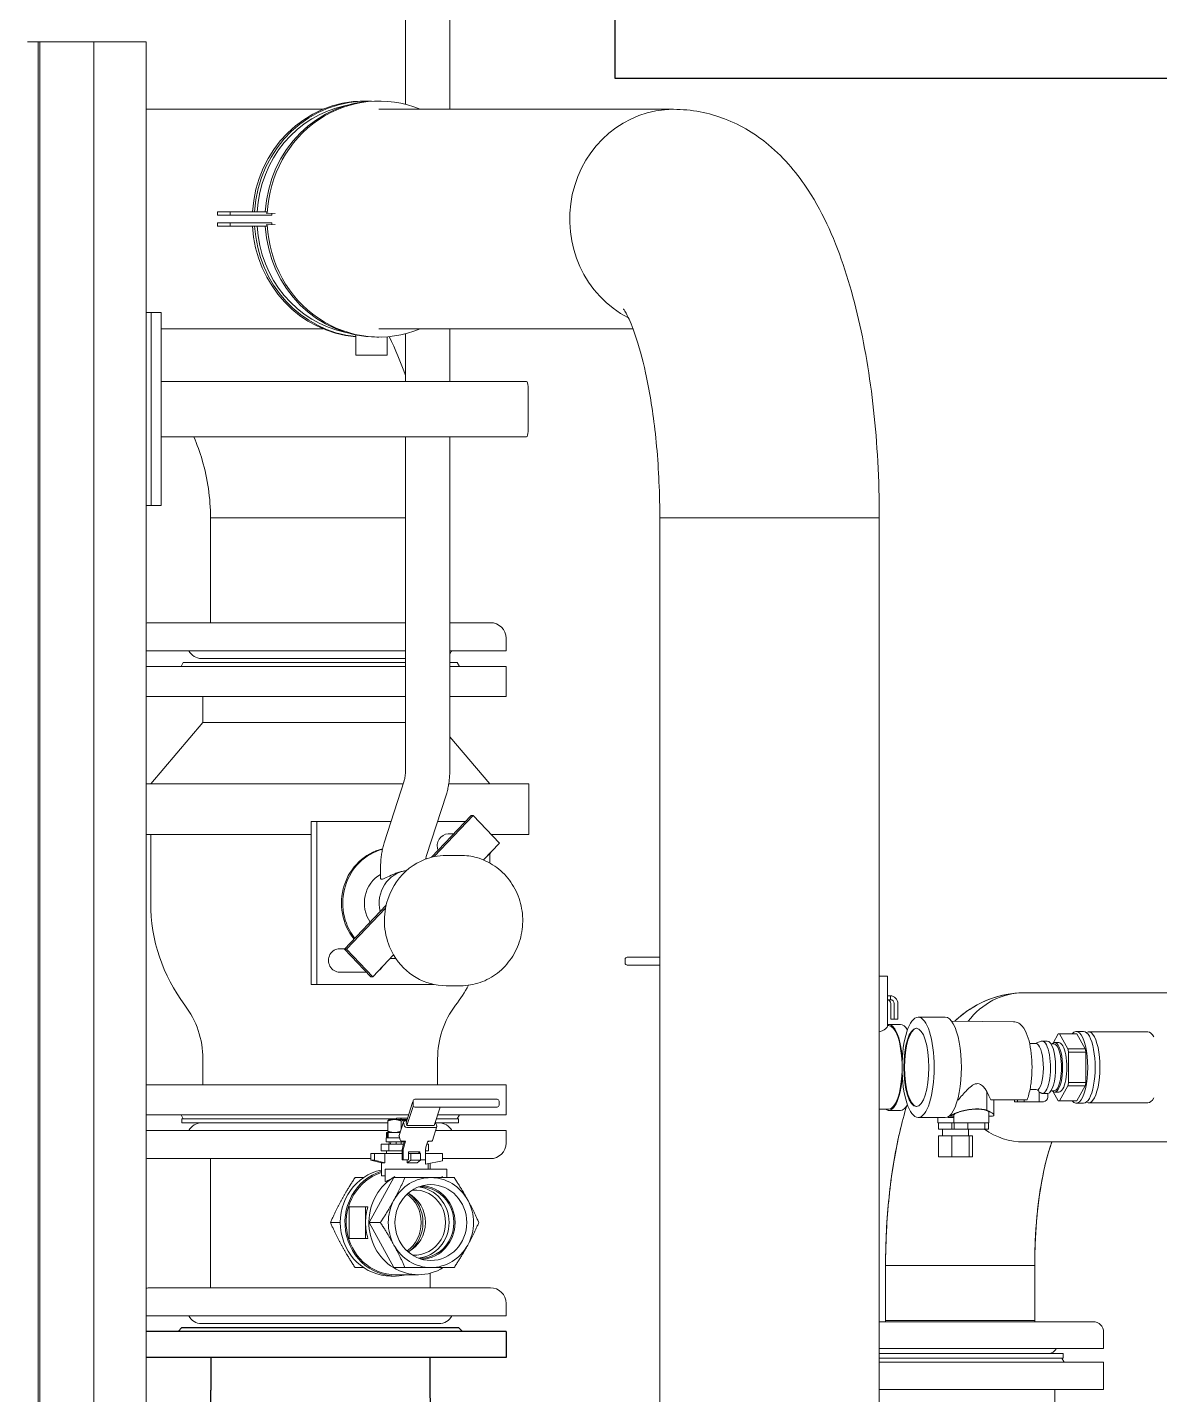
# Model space of a CAD drawing. Header units: millimetres. Extents: x -4172 to 126100, y -2 to 142133.
# Drawn here: x 8093 to 8961, y 43788 to 44837 of the extents above; entities that cross this region are included whole.
import ezdxf

# ---------------------------------------------------------------- set-up
doc = ezdxf.new("R2010")
doc.units = ezdxf.units.MM
doc.header["$LTSCALE"] = 100
doc.layers.add('P_Biomass (BM)', color=150, linetype='Continuous', lineweight=18, true_color=0x007fff)
doc.layers.add('Visible', color=7, linetype='Continuous', lineweight=25)

msp = doc.modelspace()

# ---------------------------------------------------------------- linework, layer by layer
at = {"layer": 'P_Biomass (BM)'}
for p, q in [((8382.79, 44777.49), (8382.79, 44905.08)), ((8416.79, 44773.73), (8416.79, 44905.08)), ((8092.86, 44825.58), (8097.94, 44825.58)), ((8101.25, 44825.58), (8097.94, 44825.58)), ((8102.38, 44825.58), (8101.25, 44825.58)), ((8101.25, 44825.58), (8101.25, 42931.58)), ((8102.38, 44825.58), (8102.59, 44825.58)), ((8102.38, 42931.58), (8102.38, 44825.58)), ((8103.27, 44825.58), (8102.59, 44825.58)), ((8103.27, 44825.58), (8108.34, 44825.58)), ((8141.01, 44825.58), (8108.34, 44825.58)), ((8141.01, 44825.58), (8143.73, 44825.58)), ((8143.73, 44825.58), (8148.59, 44825.58)), ((8143.73, 42931.58), (8143.73, 44825.58)), ((8181.26, 44825.58), (8148.59, 44825.58)), ((8181.26, 44825.58), (8183.98, 44825.58)), ((8183.98, 44825.58), (8183.98, 42931.58)), ((8351.05, 44780.08), (8352.65, 44780.08)), ((8360.84, 44780.08), (8362.45, 44780.08)), ((8183.98, 44773.73), (8319.51, 44773.73)), ((8362.45, 44773.73), (8588.35, 44773.73)), ((8238.68, 44695.08), (8248.47, 44695.08)), ((8238.68, 44695.08), (8238.68, 44692.58)), ((8248.47, 44692.58), (8238.68, 44692.58)), ((8248.47, 44686.58), (8238.68, 44686.58)), ((8238.68, 44684.08), (8238.68, 44686.58)), ((8248.47, 44692.58), (8248.47, 44695.08)), ((8248.47, 44695.08), (8276.09, 44695.08)), ((8280.25, 44692.58), (8248.47, 44692.58)), ((8248.47, 44686.58), (8248.47, 44684.08)), ((8280.25, 44686.58), (8248.47, 44686.58)), ((8276.04, 44694.08), (8276.84, 44694.08)), ((8276.84, 44694.08), (8282.85, 44693.77)), ((8280.3, 44693.86), (8277.93, 44693.98)), ((8238.68, 44684.08), (8248.47, 44684.08)), ((8248.47, 44684.08), (8276.09, 44684.08)), ((8276.04, 44685.07), (8276.84, 44685.07)), ((8276.84, 44685.07), (8282.85, 44685.39)), ((8280.3, 44685.3), (8277.93, 44685.17)), ((8183.98, 44617.83), (8187.86, 44617.83)), ((8187.86, 44617.83), (8187.86, 44469.83)), ((8187.86, 44617.83), (8195.44, 44617.83)), ((8195.44, 44617.83), (8195.44, 44469.83)), ((8195.44, 44605.43), (8319.51, 44605.43)), ((8362.45, 44605.43), (8557.21, 44605.43)), ((8382.79, 44565.08), (8382.79, 44601.67)), ((8416.79, 44565.08), (8416.79, 44605.43)), ((8344.75, 44600.69), (8344.75, 44585.08)), ((8362.45, 44599.08), (8360.84, 44599.08)), ((8368.75, 44599.32), (8368.75, 44585.08)), ((8368.75, 44585.08), (8344.75, 44585.08)), ((8195.44, 44565.08), (8475.46, 44565.08)), ((8476.74, 44561.08), (8476.74, 44526.58)), ((8195.44, 44522.58), (8475.46, 44522.58)), ((8382.79, 44267.86), (8382.79, 44522.58)), ((8416.79, 44267.86), (8416.79, 44522.58)), ((8187.86, 44469.83), (8183.98, 44469.83)), ((8187.86, 44469.83), (8195.44, 44469.83)), ((8233.28, 44380.08), (8233.28, 44460.58)), ((8382.79, 44460.58), (8233.28, 44460.58)), ((8577.73, 44460.58), (8577.73, 43225.58)), ((8577.73, 44460.58), (8746.03, 44460.58)), ((8746.03, 44460.58), (8746.03, 43225.58)), ((8187.96, 44380.08), (8186.93, 44380.08)), ((8187.96, 44380.08), (8188.65, 44380.08)), ((8237.45, 44380.08), (8188.65, 44380.08)), ((8237.45, 44380.08), (8241.3, 44380.08)), ((8333.79, 44380.08), (8241.3, 44380.08)), ((8333.79, 44380.08), (8338.55, 44380.08)), ((8382.79, 44380.08), (8338.55, 44380.08)), ((8420.55, 44380.08), (8416.79, 44380.08)), ((8420.55, 44380.08), (8423.42, 44380.08)), ((8447.93, 44380.08), (8423.42, 44380.08)), ((8459.93, 44358.58), (8459.93, 44368.08)), ((8382.79, 44358.58), (8183.98, 44358.58)), ((8382.79, 44352.58), (8226.43, 44352.58)), ((8459.93, 44358.58), (8416.79, 44358.58)), ((8183.98, 44346.58), (8382.79, 44346.58)), ((8212.43, 44349.58), (8210.7, 44346.58)), ((8212.43, 44349.58), (8382.79, 44349.58)), ((8416.79, 44349.58), (8422.43, 44349.58)), ((8416.79, 44346.58), (8459.93, 44346.58)), ((8422.43, 44349.58), (8424.16, 44346.58)), ((8459.93, 44346.58), (8459.93, 44323.58)), ((8183.98, 44323.58), (8382.79, 44323.58)), ((8227.43, 44323.58), (8227.43, 44303.58)), ((8416.79, 44323.58), (8459.93, 44323.58)), ((8227.43, 44303.58), (8187.43, 44256.58)), ((8227.43, 44303.58), (8382.79, 44303.58)), ((8416.79, 44292.58), (8447.43, 44256.58)), ((8183.98, 44256.58), (8380.97, 44256.58)), ((8366.38, 44211.13), (8381.72, 44258.92)), ((8415.95, 44256.58), (8477.43, 44256.58)), ((8477.43, 44256.58), (8477.43, 44217.58)), ((8398.75, 44200.74), (8414.1, 44248.52)), ((8310.42, 44227.58), (8310.42, 44102.58)), ((8314.75, 44227.58), (8310.42, 44227.58)), ((8371.66, 44227.58), (8314.75, 44227.58)), ((8314.75, 44102.58), (8314.75, 44227.58)), ((8433.11, 44232.25), (8402.79, 44200.23)), ((8434.72, 44232.25), (8404.85, 44200.71)), ((8428.69, 44227.58), (8407.37, 44227.58)), ((8433.11, 44232.25), (8434.72, 44232.25)), ((8454.81, 44211.04), (8434.72, 44232.25)), ((8183.98, 44217.58), (8310.42, 44217.58)), ((8187.43, 44217.58), (8187.43, 44165.08)), ((8415.61, 44218.08), (8419.69, 44218.08)), ((8448.62, 44217.58), (8477.43, 44217.58)), ((8442.58, 44198.13), (8454.81, 44211.04)), ((8413.96, 44201.64), (8425.04, 44201.64)), ((8447.43, 44202.82), (8447.43, 44195.77)), ((8363.69, 44184.2), (8363.69, 44191.79)), ((8367.95, 44163.44), (8336.01, 44129.72)), ((8367.49, 44161.27), (8337.62, 44129.72)), ((8332.27, 44130.08), (8336.35, 44130.08)), ((8336.01, 44129.72), (8356.1, 44108.51)), ((8336.01, 44129.72), (8337.62, 44129.72)), ((8337.62, 44129.72), (8357.71, 44108.51)), ((8357.71, 44108.51), (8373.67, 44125.37)), ((8374.91, 44122.58), (8373.94, 44122.58)), ((8551.19, 44118.98), (8551.19, 44121.98)), ((8559.8, 44123.48), (8552.69, 44123.48)), ((8559.8, 44123.48), (8577.73, 44123.48)), ((8332.27, 44112.08), (8352.72, 44112.08)), ((8552.69, 44117.48), (8559.8, 44117.48)), ((8577.73, 44117.48), (8559.8, 44117.48)), ((8752.32, 44109.08), (8746.03, 44109.08)), ((8752.32, 44109.08), (8752.32, 44093.98)), ((8310.42, 44102.58), (8314.75, 44102.58)), ((8314.75, 44102.58), (8404.85, 44102.58)), ((8356.1, 44108.51), (8357.71, 44108.51)), ((8413.96, 44101.64), (8425.04, 44101.64)), ((8754.55, 44093.98), (8752.29, 44093.98)), ((8752.29, 44090.98), (8752.29, 44093.98)), ((8754.55, 44090.98), (8752.29, 44090.98)), ((8752.32, 44090.98), (8752.32, 44070.55)), ((8754.55, 44090.98), (8754.55, 44093.98)), ((8754.82, 44087.98), (8754.82, 44075.98)), ((8757.39, 44075.98), (8757.39, 44087.98)), ((8760.23, 44075.98), (8760.23, 44087.98)), ((8856.82, 44096.23), (9088.21, 44096.23)), ((8796.6, 44077.55), (8775.8, 44077.55)), ((8753.26, 44071.08), (8752.32, 44071.08)), ((8762.26, 44072.08), (8753.26, 44072.08)), ((8754.82, 44075.98), (8757.39, 44075.98)), ((8760.23, 44075.98), (8757.39, 44075.98)), ((8848.9, 44074.09), (8801.4, 44074.53)), ((8865.94, 44057.33), (8861.3, 44057.33)), ((8865.58, 44057.33), (8870.02, 44059.05)), ((8874.73, 44059.2), (8870.82, 44059.2)), ((8879.95, 44057.08), (8877.62, 44057.08)), ((8883.27, 44064.79), (8879.35, 44057.74)), ((8883.74, 44058.08), (8880.5, 44058.08)), ((8897, 44064.83), (8883.74, 44064.83)), ((8884.21, 44064.79), (8897.47, 44064.79)), ((8890.65, 44053.21), (8884.21, 44064.79)), ((8902.68, 44066.58), (8897, 44066.58)), ((8903.91, 44053.21), (8897.47, 44064.79)), ((8951.93, 44066.33), (8906.47, 44066.33)), ((8903.91, 44053.21), (8890.65, 44053.21)), ((8891.13, 44050.66), (8904.39, 44050.66)), ((8891.13, 44027.5), (8891.13, 44050.66)), ((8904.39, 44027.5), (8904.39, 44050.66)), ((8227.43, 44045.58), (8227.43, 44025.58)), ((8407.43, 44045.58), (8407.43, 44025.58)), ((8183.98, 44025.58), (8459.93, 44025.58)), ((8459.93, 44025.58), (8459.93, 44002.58)), ((8884.21, 44013.37), (8890.65, 44024.95)), ((8890.65, 44024.95), (8903.91, 44024.95)), ((8904.39, 44027.5), (8891.13, 44027.5)), ((8897.47, 44013.37), (8903.91, 44024.95)), ((8389.98, 44014.58), (8432.21, 44014.58)), ((8453.05, 44014.58), (8432.21, 44014.58)), ((8828.42, 44020.62), (8828.42, 44006.21)), ((8868.67, 44020.19), (8868.67, 44012.78)), ((8871.22, 44018.99), (8875.14, 44018.99)), ((8875.14, 44018.99), (8875.14, 44016.28)), ((8879.95, 44021.08), (8877.62, 44021.08)), ((8879.35, 44020.42), (8883.27, 44013.37)), ((8883.74, 44020.08), (8880.5, 44020.08)), ((8383.24, 43996.56), (8387.98, 44011.32)), ((8383.92, 43994.44), (8388.66, 44009.2)), ((8388.56, 44010.08), (8388.56, 44013.08)), ((8432.21, 44008.58), (8389.98, 44008.58)), ((8404.75, 43994.44), (8409.29, 44008.58)), ((8432.21, 44008.58), (8453.05, 44008.58)), ((8454.55, 44010.08), (8454.55, 44013.08)), ((8753.26, 44007.08), (8746.03, 44007.08)), ((8762.26, 44006.08), (8753.26, 44006.08)), ((8830.13, 44004.34), (8830.13, 43996.58)), ((8833.81, 44014.08), (8833.81, 44002.41)), ((8849.71, 44014.08), (8849.71, 44012.78)), ((8851.96, 44012.78), (8849.71, 44012.78)), ((8851.96, 44014.08), (8851.96, 44012.78)), ((8857.05, 44012.78), (8851.96, 44012.78)), ((8856.73, 44014.08), (8859.32, 44014.08)), ((8857.05, 44014.08), (8857.05, 44012.78)), ((8857.05, 44012.78), (8868.67, 44012.78)), ((8871.82, 44012.78), (8868.67, 44012.78)), ((8897, 44013.33), (8883.74, 44013.33)), ((8897.47, 44013.37), (8884.21, 44013.37)), ((8902.68, 44011.58), (8897, 44011.58)), ((8951.93, 44011.83), (8906.47, 44011.83)), ((8183.98, 44002.58), (8385.17, 44002.58)), ((8212.43, 43999.58), (8210.7, 44002.58)), ((8211.43, 43999.58), (8375.73, 43999.58)), ((8211.43, 43999.58), (8211.43, 43996.58)), ((8211.43, 43996.58), (8369.14, 43996.58)), ((8369.14, 43990.15), (8369.14, 43998.01)), ((8370.26, 43999.08), (8370.02, 43998.94)), ((8374.35, 43999.08), (8370.26, 43999.08)), ((8384.05, 43999.08), (8374.35, 43999.08)), ((8375.95, 44000.08), (8379.1, 44000.08)), ((8377.82, 43986.77), (8381.22, 43997.38)), ((8379.1, 44000.08), (8384.37, 44000.08)), ((8379.55, 43992.18), (8379.55, 43998.01)), ((8382.14, 43994.09), (8381.23, 43996.92)), ((8383.69, 43997.98), (8382.31, 43997.98)), ((8383.24, 43996.56), (8383.92, 43994.44)), ((8383.92, 43994.44), (8404.75, 43994.44)), ((8403.36, 43983.02), (8406.77, 43993.63)), ((8406.76, 43994.09), (8405.85, 43996.92)), ((8405.96, 43996.58), (8423.43, 43996.58)), ((8406.4, 43999.58), (8423.43, 43999.58)), ((8407.37, 44002.58), (8459.93, 44002.58)), ((8422.43, 43999.58), (8424.16, 44002.58)), ((8423.43, 43999.58), (8423.43, 43996.58)), ((8796.6, 44000.61), (8775.8, 44000.61)), ((8790.92, 44000.61), (8790.92, 43996.58)), ((8790.92, 43996.58), (8791.3, 43996.58)), ((8791.86, 43996.58), (8791.3, 43996.58)), ((8791.3, 43996.58), (8791.3, 43991.58)), ((8791.86, 43996.58), (8801.16, 43996.58)), ((8798.82, 44001.23), (8798.82, 44000.58)), ((8798.82, 44000.58), (8803.13, 44000.58)), ((8801.72, 43996.58), (8801.16, 43996.58)), ((8802.42, 43996.58), (8801.72, 43996.58)), ((8801.72, 43996.58), (8801.72, 43991.58)), ((8802.42, 43996.58), (8803.13, 43996.58)), ((8803.13, 44002.66), (8803.13, 43996.58)), ((8803.13, 43996.58), (8803.5, 43996.58)), ((8803.31, 44003.4), (8803.31, 44003.4)), ((8804.06, 43996.58), (8803.5, 43996.58)), ((8803.5, 43996.58), (8803.5, 43991.58)), ((8804.06, 43996.58), (8813.36, 43996.58)), ((8813.92, 43996.58), (8813.36, 43996.58)), ((8814.62, 43996.58), (8813.92, 43996.58)), ((8813.92, 43996.58), (8813.92, 43991.58)), ((8814.62, 43996.58), (8826.34, 43996.58)), ((8827.04, 43996.58), (8826.34, 43996.58)), ((8827.19, 43996.58), (8827.04, 43996.58)), ((8827.04, 43996.58), (8827.04, 43991.58)), ((8827.19, 43996.58), (8830.13, 43996.58)), ((8829.75, 43996.58), (8829.75, 43991.58)), ((8831.69, 44001.58), (8830.13, 44001.58)), ((8183.98, 43990.58), (8369.14, 43990.58)), ((8368.07, 43985.08), (8368.26, 43985.08)), ((8368.07, 43985.08), (8368.07, 43982.08)), ((8368.69, 43989.08), (8368.26, 43989.08)), ((8368.26, 43985.08), (8368.26, 43989.08)), ((8368.69, 43985.08), (8368.26, 43985.08)), ((8369.4, 43989.08), (8368.69, 43989.08)), ((8368.69, 43989.08), (8368.69, 43985.08)), ((8369.4, 43985.08), (8368.69, 43985.08)), ((8378.56, 43989.08), (8369.4, 43989.08)), ((8369.4, 43989.08), (8369.4, 43985.08)), ((8374.62, 43985.08), (8369.4, 43985.08)), ((8370.26, 43989.08), (8370.02, 43989.22)), ((8374.62, 43985.08), (8378.22, 43985.08)), ((8377.82, 43986.31), (8378.73, 43983.48)), ((8405.68, 43993.03), (8383.9, 43993.03)), ((8405.79, 43990.58), (8459.93, 43990.58)), ((8459.93, 43990.58), (8459.93, 43981.08)), ((8801.72, 43991.58), (8791.3, 43991.58)), ((8801.72, 43986.58), (8791.3, 43986.58)), ((8791.3, 43986.58), (8791.3, 43970.58)), ((8794.42, 43991.58), (8794.42, 43986.58)), ((8803.5, 43991.58), (8801.72, 43991.58)), ((8814.84, 43986.58), (8801.72, 43986.58)), ((8801.72, 43986.58), (8801.72, 43970.58)), ((8813.92, 43991.58), (8803.5, 43991.58)), ((8827.04, 43991.58), (8813.92, 43991.58)), ((8814.42, 43991.58), (8814.42, 43986.58)), ((8817.55, 43986.58), (8814.84, 43986.58)), ((8814.84, 43986.58), (8814.84, 43970.58)), ((8817.55, 43986.58), (8817.55, 43970.58)), ((8829.75, 43991.58), (8827.04, 43991.58)), ((8358.89, 43973.08), (8356.32, 43973.08)), ((8356.32, 43967.81), (8356.32, 43973.08)), ((8358.89, 43973.08), (8366.92, 43973.08)), ((8358.89, 43967.81), (8358.89, 43973.08)), ((8364.14, 43980.08), (8370.07, 43980.08)), ((8364.14, 43975.08), (8364.14, 43980.08)), ((8364.14, 43975.08), (8370.07, 43975.08)), ((8366.92, 43973.08), (8380.31, 43973.08)), ((8366.92, 43965.85), (8366.92, 43973.08)), ((8368.07, 43982.08), (8379.15, 43982.08)), ((8368.26, 43975.08), (8368.26, 43973.08)), ((8370.07, 43980.08), (8381.2, 43980.08)), ((8370.07, 43975.08), (8370.07, 43980.08)), ((8370.07, 43975.08), (8380.32, 43975.08)), ((8375.52, 43982.08), (8375.52, 43980.08)), ((8379.15, 43982.08), (8381.84, 43982.08)), ((8379.53, 43980.08), (8379.53, 43982.08)), ((8380.31, 43974.39), (8380.31, 43968.15)), ((8382.86, 43982.42), (8380.49, 43982.42)), ((8380.95, 43974.39), (8380.95, 43968.15)), ((8381.95, 43982.42), (8380.96, 43979.34)), ((8382.86, 43982.42), (8381.42, 43977.93)), ((8393.73, 43974.39), (8385.21, 43974.39)), ((8385.21, 43974.39), (8385.21, 43968.15)), ((8386.83, 43973.08), (8385.21, 43973.08)), ((8386.83, 43973.08), (8394.41, 43973.08)), ((8386.83, 43967.81), (8386.83, 43973.08)), ((8393.09, 43974.39), (8393.09, 43973.08)), ((8393.73, 43973.08), (8393.73, 43974.39)), ((8394.41, 43967.81), (8394.41, 43973.08)), ((8397.99, 43974.39), (8397.99, 43968.15)), ((8397.99, 43973.08), (8398.23, 43973.08)), ((8398.01, 43975.08), (8400.38, 43975.08)), ((8398.23, 43973.08), (8398.23, 43964.85)), ((8398.23, 43973.08), (8411.12, 43973.08)), ((8399.91, 43982.42), (8398.46, 43977.93)), ((8399.16, 43980.08), (8400.38, 43980.08)), ((8399.8, 43982.08), (8399.99, 43982.08)), ((8402.28, 43982.42), (8399.91, 43982.42)), ((8400.38, 43980.08), (8400.38, 43975.08)), ((8411.12, 43973.08), (8411.12, 43967.52)), ((8856.82, 43981.93), (9088.21, 43981.93)), ((8186.93, 43969.08), (8217.71, 43969.08)), ((8220.88, 43969.08), (8217.71, 43969.08)), ((8220.88, 43969.08), (8306.45, 43969.08)), ((8233.28, 43870.08), (8233.28, 43969.08)), ((8311.25, 43969.08), (8306.45, 43969.08)), ((8311.25, 43969.08), (8356.32, 43969.08)), ((8358.89, 43967.81), (8356.32, 43967.81)), ((8364.36, 43965.85), (8356.32, 43967.81)), ((8366.92, 43965.85), (8358.89, 43967.81)), ((8364.26, 43965.88), (8364.26, 43956.26)), ((8380.95, 43968.15), (8380.31, 43968.15)), ((8380.95, 43968.15), (8385.21, 43968.15)), ((8384.11, 43968.15), (8384.11, 43965.85)), ((8384.11, 43965.85), (8386.83, 43967.81)), ((8386.83, 43967.81), (8394.41, 43967.81)), ((8391.68, 43965.85), (8394.41, 43967.81)), ((8394.41, 43968.15), (8397.99, 43968.15)), ((8411.12, 43967.52), (8398.23, 43964.85)), ((8400.26, 43965.27), (8400.26, 43961.08)), ((8401.58, 43961.08), (8401.58, 43965.55)), ((8411.12, 43969.08), (8447.46, 43969.08)), ((8447.78, 43969.08), (8447.46, 43969.08)), ((8447.78, 43969.08), (8447.93, 43969.08)), ((8801.72, 43970.58), (8791.3, 43970.58)), ((8814.84, 43970.58), (8801.72, 43970.58)), ((8817.55, 43970.58), (8814.84, 43970.58)), ((8350.65, 43954.58), (8344.12, 43954.58)), ((8373.74, 43954.58), (8354.87, 43920.08)), ((8374.61, 43961.08), (8367.21, 43961.08)), ((8367.21, 43951.85), (8367.21, 43961.08)), ((8373.74, 43954.58), (8382.38, 43954.58)), ((8374.61, 43961.08), (8410.59, 43961.08)), ((8414.4, 43961.08), (8410.59, 43961.08)), ((8414.4, 43954.58), (8414.4, 43961.08)), ((8352.15, 43932.25), (8339.71, 43932.25)), ((8339.71, 43932.25), (8339.71, 43920.08)), ((8352.15, 43920.08), (8352.15, 43932.25)), ((8353.94, 43932.25), (8352.15, 43932.25)), ((8332.8, 43920.08), (8325.26, 43920.08)), ((8339.71, 43920.08), (8339.71, 43907.91)), ((8352.15, 43907.91), (8352.15, 43920.08)), ((8354.87, 43920.08), (8373.74, 43885.58)), ((8354.87, 43920.08), (8363.52, 43920.08)), ((8339.71, 43907.91), (8352.15, 43907.91)), ((8353.94, 43907.91), (8352.15, 43907.91)), ((8350.65, 43885.58), (8344.12, 43885.58)), ((8371.63, 43879.08), (8375.2, 43879.08)), ((8373.74, 43885.58), (8382.38, 43885.58)), ((8375.2, 43880.08), (8392.6, 43880.08)), ((8401.58, 43870.08), (8401.58, 43881.22)), ((8750.86, 43845.08), (8750.86, 43887.08)), ((8750.86, 43887.08), (8865.16, 43887.08)), ((8865.16, 43845.08), (8865.16, 43887.08)), ((8217.71, 43870.08), (8186.93, 43870.08)), ((8217.71, 43870.08), (8220.88, 43870.08)), ((8306.45, 43870.08), (8220.88, 43870.08)), ((8306.45, 43870.08), (8311.25, 43870.08)), ((8401.62, 43870.08), (8311.25, 43870.08)), ((8401.62, 43870.08), (8405.23, 43870.08)), ((8447.46, 43870.08), (8405.23, 43870.08)), ((8447.46, 43870.08), (8447.78, 43870.08)), ((8447.93, 43870.08), (8447.78, 43870.08)), ((8459.93, 43848.58), (8459.93, 43858.08)), ((8459.93, 43848.58), (8183.98, 43848.58)), ((8408.43, 43842.58), (8226.43, 43842.58)), ((8910.01, 43844.08), (8746.03, 43844.08)), ((8865.16, 43845.08), (8750.86, 43845.08)), ((8750.86, 43844.08), (8750.86, 43845.08)), ((8865.16, 43845.08), (8750.86, 43845.08)), ((8865.16, 43844.08), (8865.16, 43845.08)), ((8918.01, 43823.58), (8918.01, 43836.08)), ((8918.01, 43823.58), (8746.03, 43823.58)), ((8887.01, 43819.58), (8746.03, 43819.58)), ((8887.01, 43816.08), (8746.03, 43816.08)), ((8886.01, 43816.08), (8887.74, 43813.08)), ((8887.01, 43816.08), (8887.01, 43819.58)), ((8746.03, 43813.08), (8918.01, 43813.08)), ((8918.01, 43813.08), (8918.01, 43792.08)), ((8746.03, 43792.08), (8918.01, 43792.08)), ((8880.51, 43792.08), (8880.51, 43782.08))]:
    msp.add_line(p, q, dxfattribs=at)
for centre, radius, start, end in [((8186.93, 44368.08), 12, 90, 104.22185), ((8447.93, 44368.08), 12, 0, 90), ((8226.43, 44363.58), 11, 207.03569, 270), ((8408.43, 44363.58), 11, 319.49975, 332.96431), ((8317.43, 44165.08), 130, 180, 217.01368), ((8552.69, 44121.98), 1.5, 90, 180), ((8552.69, 44118.98), 1.5, 180, 270), ((8317.43, 44165.08), 130, 322.98632, 331.00035), ((8158.92, 44045.58), 68.5, 0, 37.01368), ((8475.93, 44045.58), 68.5, 142.98632, 180), ((8453.05, 44013.08), 1.5, 0, 90), ((8453.05, 44010.08), 1.5, 270, 0), ((8226.43, 43985.58), 11, 90, 152.96431), ((8408.43, 43985.58), 11, 27.03569, 90), ((8447.93, 43981.08), 12, 270, 0), ((8186.93, 43981.08), 12, 255.77815, 270), ((8186.93, 43858.08), 12, 90, 104.22185), ((8447.93, 43858.08), 12, 0, 90), ((8226.43, 43853.58), 11, 207.03569, 270), ((8408.43, 43853.58), 11, 270, 332.96431), ((8910.01, 43836.08), 8, 0, 90), ((8875.51, 43826.58), 7, 270, 334.62307)]:
    msp.add_arc(centre, radius, start, end, dxfattribs=at)
for centre, major_axis, ratio, start_param, end_param in [((8351.05, 44689.58), (0, 90.5), 0.9470423, 0, 1.5099854), ((8352.65, 44689.58), (0, 90.5), 0.9470423, 6.2353983, 7.7931707), ((8360.84, 44689.58), (0, 90.5), 0.9470423, 0, 1.5099854), ((8362.45, 44689.58), (0, 90.5), 0.9470423, 5.9063511, 7.8041901), ((8352.65, 44689.58), (0, 88.5), 0.9470423, 0.1861553, 1.5086094), ((8588.35, 44689.58), (0, 84.15), 0.9470423, 0, 2.6919107), ((8361.64, 44689.58), (0, -86), 0.9470423, 4.6625974, 4.6774982), ((8361.64, 44689.58), (0, 86), 0.9470423, 1.6056871, 1.6205879), ((8351.05, 44689.58), (0, -90.5), 0.9470423, 4.7731999, 6.2096093), ((8352.65, 44689.58), (0, -90.5), 0.9470423, 4.7731999, 6.1908115), ((8352.65, 44689.58), (0, -88.5), 0.9470423, 4.7745759, 6.09703), ((8360.84, 44689.58), (0, -90.5), 0.9470423, 4.7731999, 6.2831853), ((8362.45, 44689.58), (0, -90.5), 0.9470423, 4.7621806, 6.6600195), ((8475.46, 44561.08), (0, 4), 0.3211089, 4.712389, 6.2831853), ((8475.46, 44526.58), (0, -4), 0.3211089, 0, 1.5707963), ((8415.61, 44209.08), (0, 9), 0.9470423, 0, 1.9784306), ((8373.94, 44165.08), (0, 42.5), 0.9470423, 0.2198607, 2.2780069), ((8374.91, 44165.08), (0, 42.5), 0.9470423, 0.2458501, 2.2610191), ((8441.3, 44209.08), (0, 9), 0.9470423, 3.6675386, 4.1864431), ((8413.96, 44151.64), (0, 50), 0.9470423, 0.1937095, 1.3770868), ((8374.91, 44165.08), (0, -42.5), 0.9470423, 2.4987283, 2.5171325), ((8413.96, 44151.64), (0, 50), 0.9470423, 0, 0.1937095), ((8374.91, 44165.08), (0, 25), 0.9470423, 0.4937123, 2.1939293), ((8386.31, 44165.08), (0, 25), 0.9470423, 0.1200435, 1.8302774), ((8413.96, 44151.64), (0, 50), 0.9470423, 1.3770868, 2.1241168), ((8332.27, 44121.08), (0, 9), 0.9470423, 0, 3.1415927), ((8373.94, 44165.08), (0, -42.5), 0.9470423, 6.2132687, 6.2831853), ((8374.91, 44165.08), (0, -42.5), 0.9470423, 6.1910588, 6.2961579), ((8413.96, 44151.64), (0, -50), 0.9470423, 5.2657095, 6.2831853), ((8357.96, 44121.08), (0, 9), 0.9470423, 3.6675386, 4.1864431), ((8751.98, 44087.98), (0, 3), 0.9470423, 4.712389, 6.1619541), ((8754.55, 44087.98), (0, 6), 0.9470423, 4.712389, 6.2831853), ((8754.55, 44087.98), (0, 3), 0.9470423, 4.712389, 6.2831853), ((8856.82, 44039.08), (0, 57.15), 0.9470423, 0, 0.9043275), ((8796.6, 44039.08), (0, -38.47), 0.3211089, 0, 3.1415927), ((8753.26, 44039.08), (0, 33), 0.3211089, 4.9176008, 6.3720899), ((8753.26, 44039.08), (0, 32), 0.3211089, 4.8109992, 6.2831853), ((8762.26, 44039.08), (0, 33), 0.3211089, 5.7614284, 6.2831853), ((8774.96, 44039.08), (0, 30), 0.3211089, 0.0370814, 3.1045112), ((8897, 44039.08), (0, -27.5), 0.3211089, 5.9245128, 9.7834505), ((8906.47, 44039.08), (0, -27.25), 0.3211089, 6.0867518, 9.6212114), ((8865.94, 44039.08), (0, -18.25), 0.3211089, 0.2974195, 3.1415927), ((8870.82, 44039.08), (0, -20.12), 0.3211089, 0.0621518, 3.2653176), ((8874.73, 44039.08), (0, -20.12), 0.3211089, 0.0621518, 3.1415927), ((8880.5, 44039.08), (0, -19), 0.3211089, 5.9573023, 9.7506609), ((8879.95, 44039.08), (0, -18), 0.3211089, 0, 3.1415927), ((8883.74, 44039.08), (0, 25.75), 0.3211089, 6.2259621, 6.3404085), ((8883.74, 44039.08), (0, -19), 0.3211089, 0, 3.1415927), ((8897, 44039.08), (0, 25.75), 0.3211089, 6.2259621, 6.2831853), ((8902.68, 44039.08), (0, -27.5), 0.3211089, 0, 3.1415927), ((8951.93, 44039.08), (0, 27.25), 0.3211089, 5.7435264, 6.2831853), ((8883.74, 44039.08), (0, 25.75), 0.3211089, 5.1787645, 5.293211), ((8897, 44039.08), (0, 25.75), 0.3211089, 5.1787645, 5.293211), ((8753.26, 44039.08), (0, -32), 0.3211089, 0, 1.4721861), ((8753.26, 44039.08), (0, -33), 0.3211089, 6.0363764, 7.6487698), ((8883.74, 44039.08), (0, 25.75), 0.3211089, 4.131567, 4.2460134), ((8897, 44039.08), (0, 25.75), 0.3211089, 4.131567, 4.2460134), ((8389.98, 44013.08), (0, 1.5), 0.9470423, 0, 1.5707963), ((8871.82, 44016.28), (0, -3.5), 0.9470423, 0, 1.5707963), ((8951.93, 44039.08), (0, -27.25), 0.3211089, 0, 0.5396589), ((8389.34, 44007.08), (0, 6), 0.3211089, 0.4158727, 0.7853982), ((8389.98, 44010.08), (0, -1.5), 0.9470423, 4.712389, 6.2831853), ((8389.34, 44007.08), (0, 3), 0.3211089, 0.6946139, 0.7853982), ((8762.26, 44039.08), (0, -33), 0.3211089, 0, 0.5217569), ((8883.74, 44039.08), (0, -25.75), 0.3211089, 6.2259621, 6.3404085), ((8897, 44039.08), (0, -25.75), 0.3211089, 0, 0.0572232), ((8382.65, 43996.92), (-1.43, 0.46), 0.66966, 5.1595109, 6.7303072), ((8383.56, 43994.09), (1.43, -0.46), 0.66966, 3.5887146, 5.1595109), ((8404.43, 43996.92), (-1.43, 0.46), 0.66966, 3.5887146, 3.9252972), ((8405.34, 43994.09), (1.43, -0.46), 0.66966, 5.1595109, 6.7303072), ((8796.4, 44101.58), (-0.92, 100), 0.3210845, 3.2181562, 3.3297961), ((8379.24, 43986.31), (-1.43, 0.46), 0.66966, 0, 0.4471219), ((8380.15, 43983.48), (-1.43, 0.46), 0.66966, 0.4471219, 2.0179183), ((8401.94, 43983.48), (1.43, -0.46), 0.66966, 5.1595109, 6.2831853), ((8856.82, 44039.08), (0, -57.15), 0.9470423, 5.6935546, 6.2831853), ((8372.05, 43979.08), (0, -6), 0.3211089, 4.1887902, 4.5449409), ((8372.05, 43979.08), (0, 3), 0.3211089, 0, 1.2309594), ((8379.15, 43988.08), (0, -6), 0.3211089, 0, 0.384756), ((8382.55, 43974.39), (0, -7), 0.3211089, 3.9269908, 4.712389), ((8382.55, 43974.39), (0, -5), 0.3211089, 3.9269908, 4.712389), ((8399.6, 43974.39), (0, -5), 0.3211089, 3.9269908, 4.712389), ((8399.99, 43988.08), (0, -6), 0.3211089, 0, 0.3398369), ((8382.26, 43961.79), (18, -3.96), 0.0708663, 2.6062064, 3.0543926), ((8382.26, 43961.79), (18, 1.4), 0.2178282, 1.0028122, 1.4509984), ((8371.63, 43920.08), (0, 41), 0.9470423, 0.1910005, 3.1415927), ((8375.2, 43920.08), (0, 41), 0.9470423, 0.2854996, 3.3629071), ((8375.2, 43920.08), (0, 40), 0.9470423, 0.2928456, 3.1415927), ((8392.6, 43920.08), (0, -40), 0.9470423, 3.6365567, 6.8137924), ((8402.23, 43920.08), (0, 34.5), 0.9470423, 0, 1.0471976), ((8402.23, 43920.08), (0, 34.5), 0.9470423, 5.2359878, 6.2831853), ((8392.6, 43920.08), (0, -40), 0.9470423, 2.6109855, 2.6466286), ((8369.7, 43920.08), (0, -26.5), 0.9470423, 0.6063376, 2.5352551), ((8374.42, 43920.08), (0, 25), 0.9470423, 3.5944478, 5.8303302), ((8370.25, 43920.08), (0, -27.4), 0.9470423, 0.6451793, 2.4964133), ((8389.81, 43920.08), (0, 25), 0.9470423, 3.0686449, 6.356133), ((8390.27, 43920.08), (0, -27.4), 0.9470423, 0.094576, 3.0470166), ((8393.98, 43920.08), (0, -27.4), 0.9470423, 6.2450079, 9.4629554), ((8393.98, 43920.08), (0, -28.27), 0.9470423, 0.0608106, 3.0807821), ((8390.03, 43920.08), (0, -40), 0.9470423, 4.4032933, 4.712389), ((8402.23, 43920.08), (0, -34.5), 0.9470423, 4.1887902, 5.2359878), ((8402.23, 43920.08), (0, 34.5), 0.9470423, 4.1887902, 5.2359878), ((8390.03, 43920.08), (0, -40), 0.9470423, 4.712389, 5.0214846), ((8402.23, 43920.08), (0, -34.5), 0.9470423, 5.2359878, 6.2831853), ((8402.23, 43920.08), (0, -34.5), 0.9470423, 0, 1.0471976)]:
    msp.add_ellipse(centre, major_axis=major_axis, ratio=ratio, start_param=start_param, end_param=end_param, dxfattribs=at)
for centre, major_axis, ratio in [((8775.8, 44039.08), (0, -38.47), 0.3211089), ((8774.41, 44039.08), (0, -29.99), 0.3211089), ((8402.23, 43920.08), (0, 29.07), 0.9470423)]:
    msp.add_ellipse(centre, major_axis=major_axis, ratio=ratio, dxfattribs=at)
for points, knots in [([(8588.35, 44773.73), (8602.03, 44773.73), (8615.6, 44770.98), (8640.75, 44761.35), (8651.87, 44754.21), (8674.2, 44735.67), (8683.64, 44723.8), (8703.92, 44692.59), (8712.49, 44672.49), (8726.79, 44629.04), (8732.27, 44605.7), (8740.6, 44556.31), (8743.4, 44530.3), (8745.64, 44489.47), (8746.03, 44475.02), (8746.03, 44460.58)], [6.2831853, 6.2831853, 6.2831853, 6.2831853, 6.4055291, 6.4055291, 6.5436653, 6.5436653, 6.7422497, 6.7422497, 7.056409, 7.056409, 7.3705682, 7.3705682, 7.6847275, 7.6847275, 7.8539816, 7.8539816, 7.8539816, 7.8539816]), ([(8588.35, 44773.73), (8602.03, 44773.73), (8615.6, 44770.98), (8640.75, 44761.35), (8651.87, 44754.21), (8674.2, 44735.67), (8683.64, 44723.8), (8703.92, 44692.59), (8712.49, 44672.49), (8726.79, 44629.04), (8732.27, 44605.7), (8740.6, 44556.31), (8743.4, 44530.3), (8745.64, 44489.47), (8746.03, 44475.02), (8746.03, 44460.58)], [3.1415927, 3.1415927, 3.1415927, 3.1415927, 3.2639365, 3.2639365, 3.4020726, 3.4020726, 3.6006571, 3.6006571, 3.9148163, 3.9148163, 4.2289756, 4.2289756, 4.5431349, 4.5431349, 4.712389, 4.712389, 4.712389, 4.712389]), ([(8549.97, 44620.61), (8549.97, 44620.61), (8549.99, 44620.57), (8550.34, 44620.09), (8551.44, 44618.39), (8554.56, 44612.13), (8556.75, 44607.01), (8561.66, 44592.72), (8564.42, 44582.9), (8569.71, 44558.76), (8572.16, 44543.97), (8575.95, 44511.02), (8577.18, 44492.67), (8577.68, 44469.59), (8577.73, 44465.08), (8577.73, 44460.58)], [6.6854373, 6.6854373, 6.6854373, 6.6854373, 6.7092312, 6.7092312, 6.854807, 6.854807, 7.0342385, 7.0342385, 7.2547267, 7.2547267, 7.5101893, 7.5101893, 7.7870544, 7.7870544, 7.8539816, 7.8539816, 7.8539816, 7.8539816]), ([(8549.97, 44620.61), (8549.97, 44620.61), (8549.99, 44620.57), (8550.34, 44620.09), (8551.44, 44618.39), (8554.56, 44612.13), (8556.75, 44607.01), (8561.66, 44592.72), (8564.42, 44582.9), (8569.71, 44558.76), (8572.16, 44543.97), (8575.95, 44511.02), (8577.18, 44492.67), (8577.68, 44469.59), (8577.73, 44465.08), (8577.73, 44460.58)], [3.5438447, 3.5438447, 3.5438447, 3.5438447, 3.5676385, 3.5676385, 3.7132143, 3.7132143, 3.8926459, 3.8926459, 4.113134, 4.113134, 4.3685967, 4.3685967, 4.6454618, 4.6454618, 4.712389, 4.712389, 4.712389, 4.712389]), ([(8233.28, 44460.58), (8233.28, 44475.5), (8231.14, 44490.41), (8225.19, 44510.73), (8223.01, 44516.76), (8220.47, 44522.58)], [4.71238898, 4.71238898, 4.71238898, 4.71238898, 5.01216891, 5.01216891, 5.14283946, 5.14283946, 5.14283946, 5.14283946]), ([(8233.28, 44460.58), (8233.28, 44475.5), (8231.14, 44490.41), (8225.19, 44510.73), (8223.01, 44516.76), (8220.47, 44522.58)], [3.14159265, 3.14159265, 3.14159265, 3.14159265, 3.44137258, 3.44137258, 3.57204314, 3.57204314, 3.57204314, 3.57204314]), ([(8188.65, 44380.08), (8188.53, 44380.08), (8188.43, 44380.08), (8188.09, 44380.08), (8187.95, 44380.08), (8187.92, 44380.08), (8187.93, 44380.08), (8187.96, 44380.08)], [-2.19527918, -2.19527918, -2.19527918, -2.19527918, -2.09934923, -2.09934923, -1.8229843, -1.8229843, -1.70977025, -1.70977025, -1.70977025, -1.70977025]), ([(8241.3, 44380.08), (8241.01, 44380.08), (8240.72, 44380.08), (8239.64, 44380.08), (8238.89, 44380.08), (8237.95, 44380.08), (8237.69, 44380.08), (8237.45, 44380.08)], [-2.19527918, -2.19527918, -2.19527918, -2.19527918, -2.09934923, -2.09934923, -1.8229843, -1.8229843, -1.70977025, -1.70977025, -1.70977025, -1.70977025]), ([(8338.55, 44380.08), (8338.25, 44380.08), (8337.95, 44380.08), (8336.75, 44380.08), (8335.84, 44380.08), (8334.54, 44380.08), (8334.17, 44380.08), (8333.79, 44380.08)], [-2.19527918, -2.19527918, -2.19527918, -2.19527918, -2.09934923, -2.09934923, -1.8229843, -1.8229843, -1.70977025, -1.70977025, -1.70977025, -1.70977025]), ([(8423.42, 44380.08), (8423.29, 44380.08), (8423.15, 44380.08), (8422.55, 44380.08), (8422, 44380.08), (8421.11, 44380.08), (8420.83, 44380.08), (8420.55, 44380.08)], [-2.19527918, -2.19527918, -2.19527918, -2.19527918, -2.09934923, -2.09934923, -1.8229843, -1.8229843, -1.70977025, -1.70977025, -1.70977025, -1.70977025]), ([(8381.72, 44258.92), (8381.8, 44259.15), (8381.89, 44259.48), (8382.09, 44260.31), (8382.2, 44260.83), (8382.39, 44261.99), (8382.48, 44262.63), (8382.63, 44263.99), (8382.69, 44264.71), (8382.77, 44266.19), (8382.79, 44266.95), (8382.79, 44267.76), (8382.79, 44267.81), (8382.79, 44267.86)], [0.78539816, 0.78539816, 0.78539816, 0.78539816, 0.93186127, 0.93186127, 1.08894091, 1.08894091, 1.24602054, 1.24602054, 1.40310017, 1.40310017, 1.5601798, 1.5601798, 1.57079633, 1.57079633, 1.57079633, 1.57079633]), ([(8414.1, 44248.52), (8414.49, 44249.76), (8414.83, 44250.99), (8415.41, 44253.5), (8415.66, 44254.76), (8416.08, 44257.32), (8416.25, 44258.61), (8416.52, 44261.23), (8416.62, 44262.54), (8416.76, 44265.2), (8416.79, 44266.53), (8416.79, 44267.86)], [0.78539816, 0.78539816, 0.78539816, 0.78539816, 0.9424778, 0.9424778, 1.09955743, 1.09955743, 1.25663706, 1.25663706, 1.41371669, 1.41371669, 1.57079633, 1.57079633, 1.57079633, 1.57079633]), ([(8363.69, 44191.79), (8363.69, 44193.13), (8363.72, 44194.46), (8363.85, 44197.11), (8363.96, 44198.43), (8364.23, 44201.05), (8364.4, 44202.34), (8364.82, 44204.9), (8365.07, 44206.16), (8365.65, 44208.66), (8365.98, 44209.9), (8366.38, 44211.13)], [1.57079633, 1.57079633, 1.57079633, 1.57079633, 1.72787596, 1.72787596, 1.88495559, 1.88495559, 2.04203522, 2.04203522, 2.19911486, 2.19911486, 2.35619449, 2.35619449, 2.35619449, 2.35619449]), ([(8398.29, 44198.82), (8398.35, 44199.14), (8398.41, 44199.43), (8398.57, 44200.13), (8398.67, 44200.49), (8398.75, 44200.74)], [2.10694608, 2.10694608, 2.10694608, 2.10694608, 2.19911486, 2.19911486, 2.35619449, 2.35619449, 2.35619449, 2.35619449]), ([(8425.04, 44101.64), (8430.09, 44101.64), (8435.15, 44102.5), (8444.75, 44105.82), (8449.29, 44108.29), (8457.43, 44114.6), (8461.01, 44118.45), (8466.87, 44127.16), (8469.13, 44132.01), (8472.08, 44142.23), (8472.77, 44147.6), (8472.51, 44158.3), (8471.55, 44163.63), (8468.07, 44173.7), (8465.56, 44178.45), (8459.24, 44186.84), (8455.43, 44190.51), (8446.93, 44196.37), (8442.23, 44198.58), (8433.32, 44201.07), (8429.18, 44201.64), (8425.04, 44201.64)], [1.5707963, 1.5707963, 1.5707963, 1.5707963, 1.8873411, 1.8873411, 2.2046826, 2.2046826, 2.5239244, 2.5239244, 2.8451751, 2.8451751, 3.1677884, 3.1677884, 3.4908196, 3.4908196, 3.8132707, 3.8132707, 4.1342133, 4.1342133, 4.4530861, 4.4530861, 4.712389, 4.712389, 4.712389, 4.712389]), ([(8383.51, 44189.93), (8383.29, 44189.91), (8383.08, 44189.88), (8381.73, 44189.7), (8380.58, 44189.47), (8378.32, 44188.9), (8377.21, 44188.56), (8375.09, 44187.81), (8374.09, 44187.4), (8371.29, 44186.19), (8369.47, 44185.27), (8367.23, 44184.21), (8366.56, 44183.92), (8365.42, 44183.52), (8364.95, 44183.41), (8364.23, 44183.41), (8363.97, 44183.52), (8363.73, 44183.84), (8363.69, 44184.01), (8363.69, 44184.2)], [2.942327, 2.942327, 2.942327, 2.942327, 3.0061228, 3.0061228, 3.3383111, 3.3383111, 3.6704994, 3.6704994, 4.0026876, 4.0026876, 4.6752784, 4.6752784, 5.0115738, 5.0115738, 5.3478692, 5.3478692, 5.6841645, 5.6841645, 5.8979069, 5.8979069, 5.8979069, 5.8979069]), ([(8803.86, 44074.51), (8807.72, 44078.11), (8812.12, 44081.59), (8825.98, 44090.18), (8837.12, 44094.58), (8851.78, 44096.1), (8854.3, 44096.23), (8856.82, 44096.23)], [5.99240084, 5.99240084, 5.99240084, 5.99240084, 6.08684601, 6.08684601, 6.24989436, 6.24989436, 6.28318531, 6.28318531, 6.28318531, 6.28318531]), ([(8856.82, 44096.23), (8847.62, 44096.23), (8838.5, 44094.39), (8821.59, 44087.95), (8814.11, 44083.18), (8806.53, 44076.92), (8805.16, 44075.72), (8803.86, 44074.51)], [3.14159265, 3.14159265, 3.14159265, 3.14159265, 3.2632996, 3.2632996, 3.40051098, 3.40051098, 3.43237712, 3.43237712, 3.43237712, 3.43237712]), ([(8752.32, 44070.55), (8752.32, 44070.48), (8752.31, 44070.4), (8752.2, 44070.07), (8751.99, 44069.77), (8751.37, 44069.12), (8750.95, 44068.78), (8749.97, 44068.1), (8749.37, 44067.74), (8747.95, 44067.05), (8747.14, 44066.72), (8746.18, 44066.41), (8746.1, 44066.39), (8746.03, 44066.37)], [-13.3540872, -13.3540872, -13.3540872, -13.3540872, -13.2322037, -13.2322037, -12.8848551, -12.8848551, -12.5375064, -12.5375064, -12.18851, -12.18851, -11.8395136, -11.8395136, -11.8114499, -11.8114499, -11.8114499, -11.8114499]), ([(8859.32, 44014.08), (8860.38, 44016.85), (8861.22, 44020.06), (8862.42, 44026.84), (8862.8, 44030.35), (8863.18, 44037.47), (8863.17, 44041.07), (8862.77, 44048.1), (8862.39, 44051.52), (8861.24, 44057.94), (8860.48, 44060.93), (8858.5, 44066.34), (8857.29, 44068.73), (8854.85, 44071.54), (8853.96, 44072.34), (8851.74, 44073.63), (8850.34, 44074.08), (8848.9, 44074.09)], [0.6973327, 0.6973327, 0.6973327, 0.6973327, 1.0676501, 1.0676501, 1.4096455, 1.4096455, 1.7438684, 1.7438684, 2.0782061, 2.0782061, 2.4203755, 2.4203755, 2.7879374, 2.7879374, 2.9566537, 2.9566537, 3.1386337, 3.1386337, 3.1386337, 3.1386337]), ([(8806.63, 44014.08), (8807.09, 44014.67), (8807.57, 44015.28), (8810.25, 44018.56), (8812.64, 44021.21), (8816, 44024.25), (8817.28, 44025.26), (8819.26, 44026.24), (8819.99, 44026.5), (8821.38, 44026.65), (8821.99, 44026.59), (8823.24, 44026.23), (8823.85, 44025.91), (8825.28, 44024.89), (8826.05, 44024.07), (8827.36, 44022.41), (8827.93, 44021.52), (8828.42, 44020.62)], [0.5070101, 0.5070101, 0.5070101, 0.5070101, 0.769846, 0.769846, 1.9172057, 1.9172057, 2.5681305, 2.5681305, 2.9241829, 2.9241829, 3.226142, 3.226142, 3.5671279, 3.5671279, 4.1236155, 4.1236155, 4.6893336, 4.6893336, 4.6893336, 4.6893336]), ([(8861.76, 44022.09), (8862.5, 44022.18), (8863.24, 44022.22), (8863.91, 44022.22), (8864.76, 44022.22), (8865.59, 44022.15), (8866.83, 44021.91), (8867.3, 44021.77), (8867.66, 44021.63)], [-0.21264721, -0.21264721, -0.21264721, -0.21264721, 0, 0, 0, 0.26678283, 0.26678283, 0.47434198, 0.47434198, 0.47434198, 0.47434198]), ([(8867.66, 44021.63), (8867.67, 44021.62), (8867.68, 44021.61), (8868.15, 44021.16), (8868.5, 44020.72), (8868.65, 44020.33), (8868.66, 44020.26), (8868.66, 44020.19)], [0.63552961, 0.63552961, 0.63552961, 0.63552961, 0.64107457, 0.64107457, 0.94783336, 0.94783336, 1.02812304, 1.02812304, 1.02812304, 1.02812304]), ([(8750.86, 43887.08), (8750.86, 43904.92), (8751.76, 43922.75), (8755.35, 43957.21), (8758.04, 43973.82), (8763.32, 43996.45), (8765.16, 44003.29), (8767.22, 44009.92)], [4.71238898, 4.71238898, 4.71238898, 4.71238898, 5.02654825, 5.02654825, 5.34070751, 5.34070751, 5.48266257, 5.48266257, 5.48266257, 5.48266257]), ([(8767.22, 44009.92), (8763.11, 43996.71), (8759.87, 43982.63), (8754.56, 43951.42), (8752.67, 43934.13), (8751.13, 43906.75), (8750.86, 43896.91), (8750.86, 43887.08)], [3.94211539, 3.94211539, 3.94211539, 3.94211539, 4.22505486, 4.22505486, 4.53921413, 4.53921413, 4.71238898, 4.71238898, 4.71238898, 4.71238898]), ([(8803.13, 44002.66), (8803.13, 44002.87), (8803.39, 44003.13), (8804.39, 44003.73), (8805.31, 44004.14), (8807.7, 44004.97), (8809.19, 44005.4), (8812.22, 44006.11), (8813.97, 44006.44), (8817.54, 44006.89), (8819.35, 44007.01), (8820.96, 44007.01), (8822.57, 44007.01), (8824.17, 44006.89), (8826.86, 44006.44), (8827.95, 44006.11), (8829.46, 44005.4), (8829.97, 44004.97), (8830.12, 44004.48), (8830.13, 44004.41), (8830.12, 44004.34)], [5.7258825, 5.7258825, 5.7258825, 5.7258825, 6.1566162, 6.1566162, 6.6813314, 6.6813314, 7.2060467, 7.2060467, 7.7154664, 7.7154664, 8.2248861, 8.2248861, 8.2248861, 8.7343058, 8.7343058, 9.2437256, 9.2437256, 9.7684408, 9.7684408, 9.8587906, 9.8587906, 9.8587906, 9.8587906]), ([(8803.31, 44003.4), (8803.87, 44003.74), (8804.73, 44004.12), (8806.95, 44004.92), (8808.29, 44005.34), (8811.32, 44006.1), (8813.01, 44006.45), (8816.45, 44006.96), (8818.17, 44007.13), (8821.57, 44007.25), (8823.2, 44007.19), (8826.16, 44006.85), (8827.43, 44006.56), (8828.42, 44006.21)], [-3.2040286, -3.2040286, -3.2040286, -3.2040286, -2.6702293, -2.6702293, -2.1390184, -2.1390184, -1.6018016, -1.6018016, -1.0849327, -1.0849327, -0.5530022, -0.5530022, 0, 0, 0, 0]), ([(8828.42, 44006.21), (8830.61, 44005.3), (8832.17, 44004.38), (8833.83, 44002.87), (8834.02, 44002.29), (8833.24, 44001.7), (8832.61, 44001.58), (8831.69, 44001.58)], [-6.8973367, -6.8973367, -6.8973367, -6.8973367, -5.560902, -5.560902, -4.3135958, -4.3135958, -3.4501176, -3.4501176, -3.4501176, -3.4501176]), ([(8799.37, 44001.58), (8799.63, 44001.58), (8799.99, 44001.59), (8801, 44001.63), (8801.71, 44001.66), (8802.66, 44001.69), (8802.89, 44001.7), (8803.13, 44001.71)], [2.99481181, 2.99481181, 2.99481181, 2.99481181, 3.18396549, 3.18396549, 3.42888584, 3.42888584, 3.50224658, 3.50224658, 3.50224658, 3.50224658]), ([(8865.16, 43887.08), (8865.16, 43899.76), (8865.75, 43912.45), (8867.98, 43936.15), (8869.6, 43947.21), (8873.39, 43965.88), (8875.52, 43973.7), (8877.86, 43980.49), (8878.12, 43981.23), (8878.38, 43981.93)], [4.71238898, 4.71238898, 4.71238898, 4.71238898, 4.99710464, 4.99710464, 5.27587465, 5.27587465, 5.53403921, 5.53403921, 5.56662681, 5.56662681, 5.56662681, 5.56662681]), ([(8878.38, 43981.93), (8878.2, 43981.44), (8878.02, 43980.93), (8876.09, 43975.47), (8874.3, 43969.26), (8870.81, 43953.87), (8869.17, 43944.36), (8866.56, 43923.02), (8865.67, 43911.04), (8865.21, 43894.95), (8865.16, 43891.02), (8865.16, 43887.08)], [3.85815115, 3.85815115, 3.85815115, 3.85815115, 3.88105142, 3.88105142, 4.09720058, 4.09720058, 4.34925442, 4.34925442, 4.62401256, 4.62401256, 4.71238898, 4.71238898, 4.71238898, 4.71238898]), ([(8217.71, 43969.08), (8217.87, 43969.08), (8218.03, 43969.08), (8218.71, 43969.08), (8219.32, 43969.08), (8220.28, 43969.08), (8220.58, 43969.08), (8220.88, 43969.08)], [-2.19527918, -2.19527918, -2.19527918, -2.19527918, -2.09934923, -2.09934923, -1.8229843, -1.8229843, -1.70977025, -1.70977025, -1.70977025, -1.70977025]), ([(8306.45, 43969.08), (8306.76, 43969.08), (8307.07, 43969.08), (8308.28, 43969.08), (8309.2, 43969.08), (8310.5, 43969.08), (8310.88, 43969.08), (8311.25, 43969.08)], [-2.19527918, -2.19527918, -2.19527918, -2.19527918, -2.09934923, -2.09934923, -1.8229843, -1.8229843, -1.70977025, -1.70977025, -1.70977025, -1.70977025]), ([(8447.46, 43969.08), (8447.5, 43969.08), (8447.54, 43969.08), (8447.93, 43969.08), (8448.01, 43969.08), (8447.81, 43969.08), (8447.79, 43969.08), (8447.78, 43969.08)], [-3.22529875, -3.22529875, -3.22529875, -3.22529875, -3.17709695, -3.17709695, -2.68834505, -2.68834505, -2.65935601, -2.65935601, -2.65935601, -2.65935601]), ([(8367.21, 43956.08), (8367.02, 43956.04), (8366.84, 43956), (8366.07, 43955.86), (8365.58, 43955.8), (8364.84, 43955.8), (8364.57, 43955.86), (8364.31, 43956.05), (8364.26, 43956.15), (8364.26, 43956.26)], [-5.956355, -5.956355, -5.956355, -5.956355, -5.856402, -5.856402, -5.5116326, -5.5116326, -5.1668632, -5.1668632, -4.9403135, -4.9403135, -4.9403135, -4.9403135]), ([(8367.21, 43951.85), (8367.21, 43951.7), (8367.31, 43951.62), (8367.5, 43951.62), (8367.73, 43951.62), (8368.1, 43951.73), (8369.04, 43952.14), (8369.6, 43952.43), (8370.82, 43953.1), (8371.58, 43953.54), (8373.13, 43954.43), (8373.91, 43954.88), (8374.61, 43955.28)], [-0.179569, -0.179569, -0.179569, -0.179569, 0, 0, 0, 0.2116401, 0.2116401, 0.4232803, 0.4232803, 0.6741474, 0.6741474, 0.9250144, 0.9250144, 0.9250144, 0.9250144]), ([(8220.88, 43870.08), (8220.62, 43870.08), (8220.37, 43870.08), (8219.44, 43870.08), (8218.82, 43870.08), (8218.09, 43870.08), (8217.89, 43870.08), (8217.71, 43870.08)], [-2.19527918, -2.19527918, -2.19527918, -2.19527918, -2.09934923, -2.09934923, -1.8229843, -1.8229843, -1.70977025, -1.70977025, -1.70977025, -1.70977025]), ([(8311.25, 43870.08), (8310.93, 43870.08), (8310.61, 43870.08), (8309.38, 43870.08), (8308.45, 43870.08), (8307.18, 43870.08), (8306.81, 43870.08), (8306.45, 43870.08)], [-2.19527918, -2.19527918, -2.19527918, -2.19527918, -2.09934923, -2.09934923, -1.8229843, -1.8229843, -1.70977025, -1.70977025, -1.70977025, -1.70977025]), ([(8405.23, 43870.08), (8405.04, 43870.08), (8404.85, 43870.08), (8404.03, 43870.08), (8403.34, 43870.08), (8402.27, 43870.08), (8401.95, 43870.08), (8401.62, 43870.08)], [-2.19527918, -2.19527918, -2.19527918, -2.19527918, -2.09934923, -2.09934923, -1.8229843, -1.8229843, -1.70977025, -1.70977025, -1.70977025, -1.70977025]), ([(8447.78, 43870.08), (8447.83, 43870.08), (8447.87, 43870.08), (8447.96, 43870.08), (8447.9, 43870.08), (8447.66, 43870.08), (8447.57, 43870.08), (8447.46, 43870.08)], [-2.19527918, -2.19527918, -2.19527918, -2.19527918, -2.09934923, -2.09934923, -1.8229843, -1.8229843, -1.70977025, -1.70977025, -1.70977025, -1.70977025])]:
    msp.add_open_spline(points, degree=3, knots=knots, dxfattribs=at)
for points in [[(8382.79, 44569.5), (8379.16, 44579.69), (8375.01, 44589.7), (8370.37, 44599.47)], [(8382.79, 44569.5), (8379.16, 44579.69), (8375.01, 44589.7), (8370.37, 44599.47)], [(8828.42, 44020.62), (8829.5, 44018.34), (8830.57, 44016.12), (8831.47, 44014.08)], [(8861.55, 44022.06), (8861.62, 44022.07), (8861.69, 44022.08), (8861.76, 44022.09)]]:
    msp.add_open_spline(points, degree=3, dxfattribs=at)
for points, weights in [([(8868.67, 44019.98), (8869.91, 44019.5), (8871.22, 44018.99)], [1.00001915989, 1.00032420703, 1]), ([(8805.99, 44014.08), (8806.31, 44014.08), (8806.63, 44014.08)], [1.00000225572, 1.00000279471, 1.00000332]), ([(8831.47, 44014.08), (8844.19, 44014.08), (8856.73, 44014.08)], [1.00002345564, 1.00002295111, 1]), ([(8374.35, 43999.08), (8371.93, 43999.08), (8369.14, 43998.01)], [1.79385662014, 1.79385662014, 1.66506350946]), ([(8369.14, 43998.01), (8369.61, 43998.7), (8370.02, 43998.94)], [1.66506350946, 1.74643079593, 1.77639288477]), ([(8379.55, 43998.01), (8376.76, 43999.08), (8374.35, 43999.08)], [1.66506350946, 1.79385662014, 1.79385662014]), ([(8375.95, 44000.08), (8375.75, 43999.64), (8375.52, 43999.08)], [1.09389498572, 1.12552357002, 1.14874156311]), ([(8379.53, 43999.08), (8379.3, 43999.64), (8379.1, 44000.08)], [1.14874156311, 1.12552357002, 1.09389498572]), ([(8379.55, 43998.01), (8381.92, 43998.73), (8384.01, 43998.96)], [1.66506350946, 1.74968494536, 1.77870723177]), ([(8374.35, 43989.08), (8371.93, 43989.08), (8369.14, 43990.15)], [1.79385662014, 1.79385662014, 1.66506350946]), ([(8369.14, 43990.15), (8369.61, 43989.46), (8370.02, 43989.22)], [1.66506350946, 1.74643079593, 1.77639288477]), ([(8378.82, 43989.88), (8376.46, 43989.08), (8374.35, 43989.08)], [1.69540823943, 1.79385662014, 1.79385662014]), ([(8333.7, 43937.33), (8338.08, 43945.33), (8344.12, 43954.58)], [1.77816775413, 1.77816775413, 1.65050105335]), ([(8382.38, 43954.58), (8378.32, 43945.33), (8373.94, 43937.33)], [1.65050105335, 1.77816775413, 1.77816775413]), ([(8402.23, 43954.58), (8393.48, 43954.58), (8382.38, 43954.58)], [1.77816775413, 1.77816775413, 1.65050105335]), ([(8420.11, 43954.58), (8410.99, 43954.58), (8402.23, 43954.58)], [1.65050105335, 1.77816775413, 1.77816775413]), ([(8430.53, 43937.33), (8426.15, 43945.33), (8420.11, 43954.58)], [1.77816775413, 1.77816775413, 1.65050105335]), ([(8325.26, 43920.08), (8329.33, 43929.32), (8333.7, 43937.33)], [1.65050105335, 1.77816775413, 1.77816775413]), ([(8373.94, 43937.33), (8369.56, 43929.32), (8363.52, 43920.08)], [1.77816775413, 1.77816775413, 1.65050105335]), ([(8438.97, 43920.08), (8434.91, 43929.32), (8430.53, 43937.33)], [1.65050105335, 1.77816775413, 1.77816775413]), ([(8333.7, 43902.83), (8329.33, 43910.83), (8325.26, 43920.08)], [1.77816775413, 1.77816775413, 1.65050105335]), ([(8363.52, 43920.08), (8369.56, 43910.83), (8373.94, 43902.83)], [1.65050105335, 1.77816775413, 1.77816775413]), ([(8430.53, 43902.83), (8434.91, 43910.83), (8438.97, 43920.08)], [1.77816775413, 1.77816775413, 1.65050105335]), ([(8344.12, 43885.58), (8338.08, 43894.82), (8333.7, 43902.83)], [1.65050105335, 1.77816775413, 1.77816775413]), ([(8373.94, 43902.83), (8378.32, 43894.82), (8382.38, 43885.58)], [1.77816775413, 1.77816775413, 1.65050105335]), ([(8420.11, 43885.58), (8426.15, 43894.82), (8430.53, 43902.83)], [1.65050105335, 1.77816775413, 1.77816775413]), ([(8382.38, 43885.58), (8393.48, 43885.58), (8402.23, 43885.58)], [1.65050105335, 1.77816775413, 1.77816775413]), ([(8402.23, 43885.58), (8410.99, 43885.58), (8420.11, 43885.58)], [1.77816775413, 1.77816775413, 1.65050105335])]:
    msp.add_rational_spline(points, weights, degree=2, dxfattribs=at)
at = {"layer": 'Visible'}
for p, q in [((8543.27, 44847.58), (8543.27, 44797.58)), ((8543.27, 44797.58), (8989.33, 44797.58)), ((8459.93, 43836.58), (8183.98, 43836.58)), ((8211.43, 43839.58), (8208.43, 43836.58)), ((8211.43, 43839.58), (8423.43, 43839.58)), ((8423.43, 43839.58), (8426.43, 43836.58)), ((8459.93, 43836.58), (8459.93, 43816.58)), ((8459.93, 43816.58), (8183.98, 43816.58)), ((8233.43, 43816.58), (8233.43, 43791.58)), ((8401.43, 43816.58), (8401.43, 43791.58))]:
    msp.add_line(p, q, dxfattribs=at)
for points, knots in [([(8282.97, 43571.58), (8277.66, 43586.59), (8272.08, 43601.87), (8261.24, 43632.15), (8256, 43647.13), (8250.83, 43662.68), (8250.6, 43663.39), (8249.66, 43666.23), (8248.83, 43668.76), (8246.9, 43675.1), (8245.84, 43678.91), (8241.86, 43694.55), (8239.47, 43706.87), (8235.84, 43732.97), (8234.65, 43746.76), (8233.53, 43770.94), (8233.36, 43781.28), (8233.43, 43791.58)], [3.0992418, 3.0992418, 3.0992418, 3.0992418, 10.0034319, 10.0034319, 16.5937439, 16.5937439, 16.9077395, 16.9077395, 17.8578607, 17.8578607, 19.2746749, 19.2746749, 23.5387301, 23.5387301, 27.831683, 27.831683, 30.9215537, 30.9215537, 30.9215537, 30.9215537]), ([(8401.43, 43791.58), (8401.49, 43785.22), (8401.74, 43778.8), (8402.77, 43764.53), (8403.71, 43756.62), (8405.81, 43743.81), (8406.94, 43738.82), (8409.68, 43727.75), (8411.35, 43721.83), (8417.89, 43699.41), (8422.97, 43679.78), (8428.48, 43657.93), (8429.57, 43653.56), (8430.67, 43649.21)], [0, 0, 0, 0, 1.9084977, 1.9084977, 4.4222147, 4.4222147, 6.6342152, 6.6342152, 9.34076, 9.34076, 16.9962013, 16.9962013, 18.9237394, 18.9237394, 18.9237394, 18.9237394])]:
    msp.add_open_spline(points, degree=3, knots=knots, dxfattribs=at)

doc.saveas('drawing.dxf')
